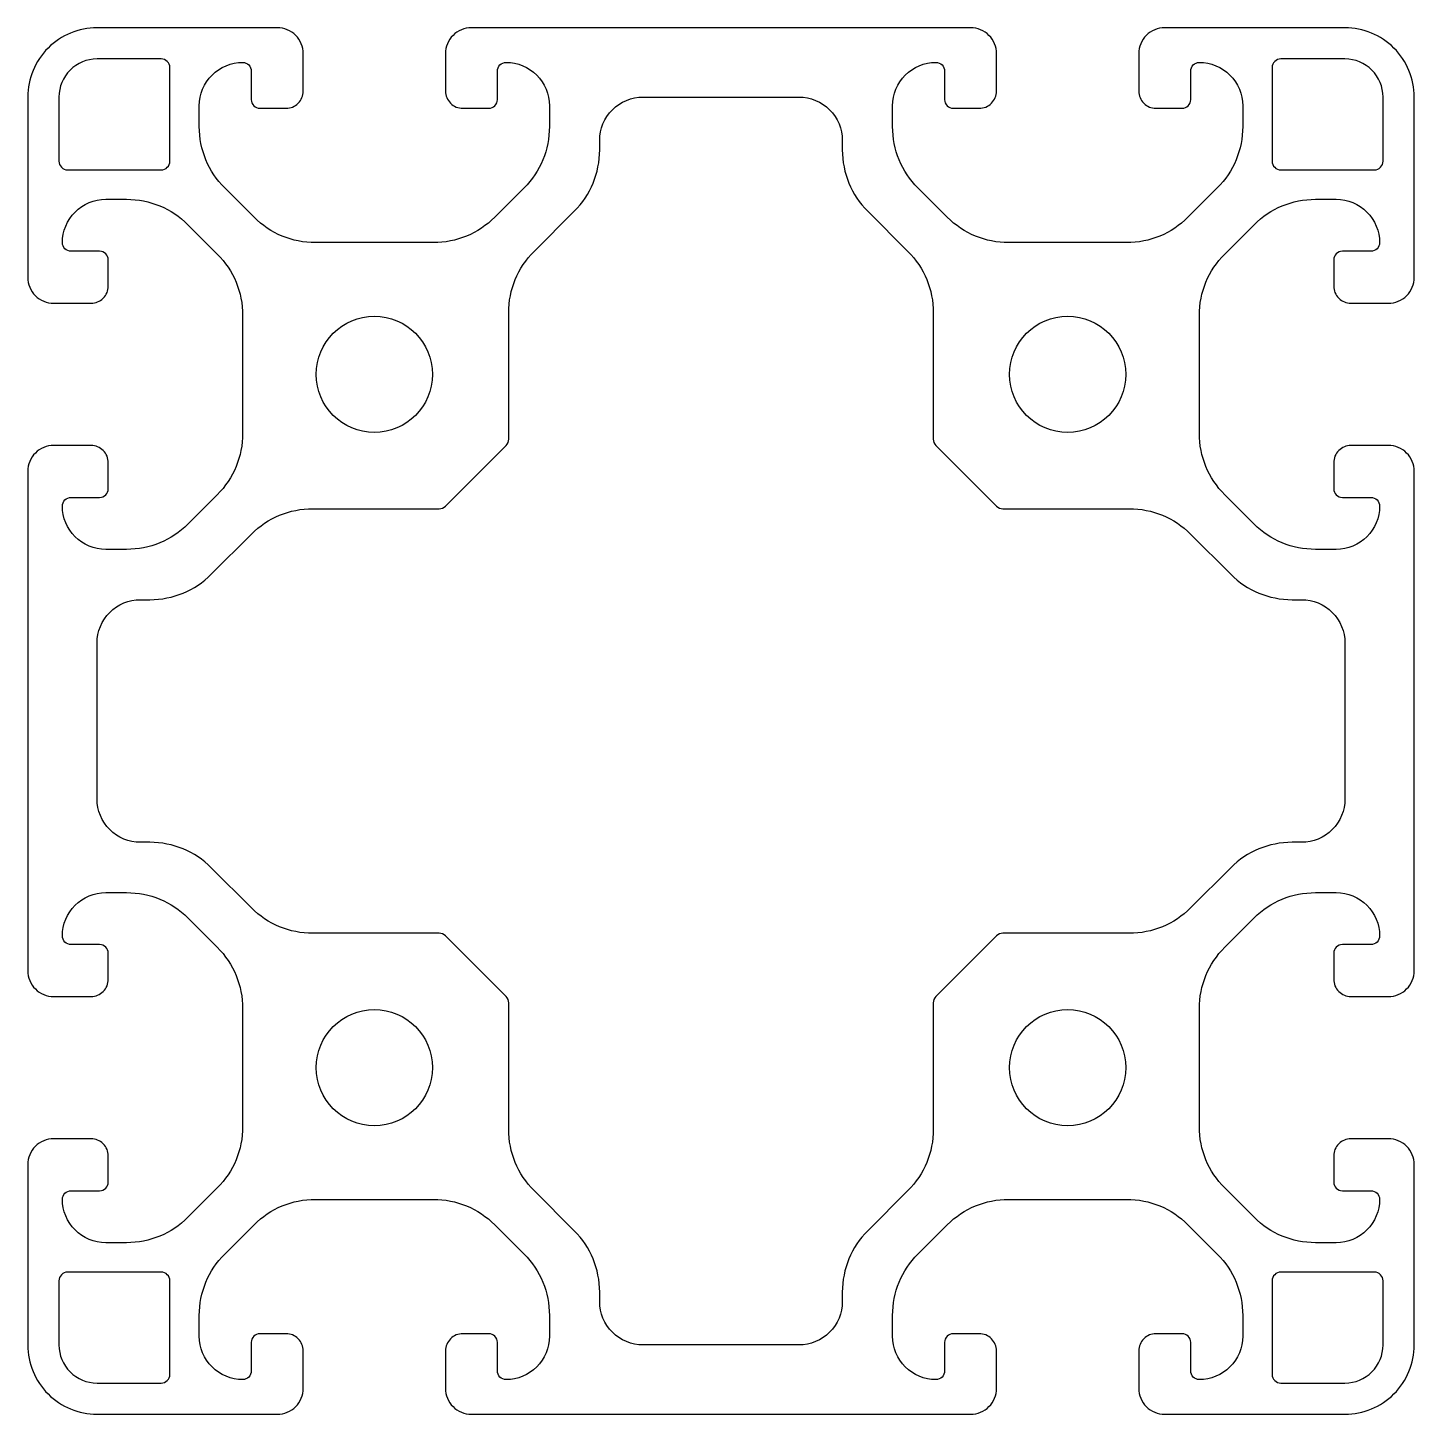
# Model space of a CAD drawing. Header units: millimetres. Extents: x -54.4 to 25.6, y 0 to 80.
import ezdxf

# ---------------------------------------------------------------- set-up
doc = ezdxf.new("R2010")
doc.units = ezdxf.units.MM
doc.layers.get('0').update_dxf_attribs({"linetype": 'CONTINUOUS'})

msp = doc.modelspace()

# ---------------------------------------------------------------- linework, layer by layer
for points in [[(-54.4, 54.4), (-54.4, 25.6, 0.414214), (-52.9, 24.1), (-50.75, 24.1, 0.414214), (-49.75, 25.1), (-49.75, 26.6, 0.414214), (-50.25, 27.1), (-51.9, 27.1, -0.414214), (-52.4, 27.6, -0.414214), (-49.9, 30.1), (-48.692, 30.1, -0.198912), (-45.157, 28.636), (-43.464, 26.943, -0.198912), (-42, 23.408), (-42, 16.592, -0.198912), (-43.464, 13.057), (-45.157, 11.364, -0.198912), (-48.692, 9.9), (-49.9, 9.9, -0.414214), (-52.4, 12.4, -0.414214), (-51.9, 12.9), (-50.25, 12.9, 0.414214), (-49.75, 13.4), (-49.75, 14.9, 0.414214), (-50.75, 15.9), (-52.9, 15.9, 0.414214), (-54.4, 14.4), (-54.4, 4, 0.414214), (-50.4, 0), (-40, 0, 0.414214), (-38.5, 1.5), (-38.5, 3.65, 0.414214), (-39.5, 4.65), (-41, 4.65, 0.414214), (-41.5, 4.15), (-41.5, 2.5, -0.414214), (-42, 2, -0.414214), (-44.5, 4.5), (-44.5, 5.708, -0.198912), (-43.036, 9.243), (-41.343, 10.936, -0.198912), (-37.808, 12.4), (-30.992, 12.4, -0.198912), (-27.457, 10.936), (-25.764, 9.243, -0.198912), (-24.3, 5.708), (-24.3, 4.5, -0.414214), (-26.8, 2, -0.414214), (-27.3, 2.5), (-27.3, 4.15, 0.414214), (-27.8, 4.65), (-29.3, 4.65, 0.414214), (-30.3, 3.65), (-30.3, 1.5, 0.414214), (-28.8, 0), (0, 0, 0.414214), (1.5, 1.5), (1.5, 3.65, 0.414214), (0.5, 4.65), (-1, 4.65, 0.414214), (-1.5, 4.15), (-1.5, 2.5, -0.414214), (-2, 2, -0.414214), (-4.5, 4.5), (-4.5, 5.708, -0.198912), (-3.036, 9.243), (-1.343, 10.936, -0.198912), (2.192, 12.4), (9.008, 12.4, -0.198912), (12.543, 10.936), (14.236, 9.243, -0.198912), (15.7, 5.708), (15.7, 4.5, -0.414214), (13.2, 2, -0.414214), (12.7, 2.5), (12.7, 4.15, 0.414214), (12.2, 4.65), (10.7, 4.65, 0.414214), (9.7, 3.65), (9.7, 1.5, 0.414214), (11.2, 0), (21.6, 0, 0.414214), (25.6, 4), (25.6, 14.4, 0.414214), (24.1, 15.9), (21.95, 15.9, 0.414214), (20.95, 14.9), (20.95, 13.4, 0.414214), (21.45, 12.9), (23.1, 12.9, -0.414214), (23.6, 12.4, -0.414214), (21.1, 9.9), (19.892, 9.9, -0.198912), (16.357, 11.364), (14.664, 13.057, -0.198912), (13.2, 16.592), (13.2, 23.408, -0.198912), (14.664, 26.943), (16.357, 28.636, -0.198912), (19.892, 30.1), (21.1, 30.1, -0.414214), (23.6, 27.6, -0.414214), (23.1, 27.1), (21.45, 27.1, 0.414214), (20.95, 26.6), (20.95, 25.1, 0.414214), (21.95, 24.1), (24.1, 24.1, 0.414214), (25.6, 25.6), (25.6, 54.4, 0.414214), (24.1, 55.9), (21.95, 55.9, 0.414214), (20.95, 54.9), (20.95, 53.4, 0.414214), (21.45, 52.9), (23.1, 52.9, -0.414214), (23.6, 52.4, -0.414214), (21.1, 49.9), (19.892, 49.9, -0.198912), (16.357, 51.364), (14.664, 53.057, -0.198912), (13.2, 56.592), (13.2, 63.408, -0.198912), (14.664, 66.943), (16.357, 68.636, -0.198912), (19.892, 70.1), (21.1, 70.1, -0.414214), (23.6, 67.6, -0.414214), (23.1, 67.1), (21.45, 67.1, 0.414214), (20.95, 66.6), (20.95, 65.1, 0.414214), (21.95, 64.1), (24.1, 64.1, 0.414214), (25.6, 65.6), (25.6, 76, 0.414214), (21.6, 80), (11.2, 80, 0.414214), (9.7, 78.5), (9.7, 76.35, 0.414214), (10.7, 75.35), (12.2, 75.35, 0.414214), (12.7, 75.85), (12.7, 77.5, -0.414214), (13.2, 78, -0.414214), (15.7, 75.5), (15.7, 74.292, -0.198912), (14.236, 70.757), (12.543, 69.064, -0.198912), (9.008, 67.6), (2.192, 67.6, -0.198912), (-1.343, 69.064), (-3.036, 70.757, -0.198912), (-4.5, 74.292), (-4.5, 75.5, -0.414214), (-2, 78, -0.414214), (-1.5, 77.5), (-1.5, 75.85, 0.414214), (-1, 75.35), (0.5, 75.35, 0.414214), (1.5, 76.35), (1.5, 78.5, 0.414214), (0, 80), (-28.8, 80, 0.414214), (-30.3, 78.5), (-30.3, 76.35, 0.414214), (-29.3, 75.35), (-27.8, 75.35, 0.414214), (-27.3, 75.85), (-27.3, 77.5, -0.414214), (-26.8, 78, -0.414214), (-24.3, 75.5), (-24.3, 74.292, -0.198912), (-25.764, 70.757), (-27.457, 69.064, -0.198912), (-30.992, 67.6), (-37.808, 67.6, -0.198912), (-41.343, 69.064), (-43.036, 70.757, -0.198912), (-44.5, 74.292), (-44.5, 75.5, -0.414214), (-42, 78, -0.414214), (-41.5, 77.5), (-41.5, 75.85, 0.414214), (-41, 75.35), (-39.5, 75.35, 0.414214), (-38.5, 76.35), (-38.5, 78.5, 0.414214), (-40, 80), (-50.4, 80, 0.414214), (-54.4, 76), (-54.4, 65.6, 0.414214), (-52.9, 64.1), (-50.75, 64.1, 0.414214), (-49.75, 65.1), (-49.75, 66.6, 0.414214), (-50.25, 67.1), (-51.9, 67.1, -0.414214), (-52.4, 67.6, -0.414214), (-49.9, 70.1), (-48.692, 70.1, -0.198912), (-45.157, 68.636), (-43.464, 66.943, -0.198912), (-42, 63.408), (-42, 56.592, -0.198912), (-43.464, 53.057), (-45.157, 51.364, -0.198912), (-48.692, 49.9), (-49.9, 49.9, -0.414214), (-52.4, 52.4, -0.414214), (-51.9, 52.9), (-50.25, 52.9, 0.414214), (-49.75, 53.4), (-49.75, 54.9, 0.414214), (-50.75, 55.9), (-52.9, 55.9, 0.414214)], [(-54.4, 54.4), (-54.4, 25.6, 0.414214), (-52.9, 24.1), (-50.75, 24.1, 0.414214), (-49.75, 25.1), (-49.75, 26.6, 0.414214), (-50.25, 27.1), (-51.9, 27.1, -0.414214), (-52.4, 27.6, -0.414214), (-49.9, 30.1), (-48.692, 30.1, -0.198912), (-45.157, 28.636), (-43.464, 26.943, -0.198912), (-42, 23.408), (-42, 16.592, -0.198912), (-43.464, 13.057), (-45.157, 11.364, -0.198912), (-48.692, 9.9), (-49.9, 9.9, -0.414214), (-52.4, 12.4, -0.414214), (-51.9, 12.9), (-50.25, 12.9, 0.414214), (-49.75, 13.4), (-49.75, 14.9, 0.414214), (-50.75, 15.9), (-52.9, 15.9, 0.414214), (-54.4, 14.4), (-54.4, 4, 0.414214), (-50.4, 0), (-40, 0, 0.414214), (-38.5, 1.5), (-38.5, 3.65, 0.414214), (-39.5, 4.65), (-41, 4.65, 0.414214), (-41.5, 4.15), (-41.5, 2.5, -0.414214), (-42, 2, -0.414214), (-44.5, 4.5), (-44.5, 5.708, -0.198912), (-43.036, 9.243), (-41.343, 10.936, -0.198912), (-37.808, 12.4), (-30.992, 12.4, -0.198912), (-27.457, 10.936), (-25.764, 9.243, -0.198912), (-24.3, 5.708), (-24.3, 4.5, -0.414214), (-26.8, 2, -0.414214), (-27.3, 2.5), (-27.3, 4.15, 0.414214), (-27.8, 4.65), (-29.3, 4.65, 0.414214), (-30.3, 3.65), (-30.3, 1.5, 0.414214), (-28.8, 0), (0, 0, 0.414214), (1.5, 1.5), (1.5, 3.65, 0.414214), (0.5, 4.65), (-1, 4.65, 0.414214), (-1.5, 4.15), (-1.5, 2.5, -0.414214), (-2, 2, -0.414214), (-4.5, 4.5), (-4.5, 5.708, -0.198912), (-3.036, 9.243), (-1.343, 10.936, -0.198912), (2.192, 12.4), (9.008, 12.4, -0.198912), (12.543, 10.936), (14.236, 9.243, -0.198912), (15.7, 5.708), (15.7, 4.5, -0.414214), (13.2, 2, -0.414214), (12.7, 2.5), (12.7, 4.15, 0.414214), (12.2, 4.65), (10.7, 4.65, 0.414214), (9.7, 3.65), (9.7, 1.5, 0.414214), (11.2, 0), (21.6, 0, 0.414214), (25.6, 4), (25.6, 14.4, 0.414214), (24.1, 15.9), (21.95, 15.9, 0.414214), (20.95, 14.9), (20.95, 13.4, 0.414214), (21.45, 12.9), (23.1, 12.9, -0.414214), (23.6, 12.4, -0.414214), (21.1, 9.9), (19.892, 9.9, -0.198912), (16.357, 11.364), (14.664, 13.057, -0.198912), (13.2, 16.592), (13.2, 23.408, -0.198912), (14.664, 26.943), (16.357, 28.636, -0.198912), (19.892, 30.1), (21.1, 30.1, -0.414214), (23.6, 27.6, -0.414214), (23.1, 27.1), (21.45, 27.1, 0.414214), (20.95, 26.6), (20.95, 25.1, 0.414214), (21.95, 24.1), (24.1, 24.1, 0.414214), (25.6, 25.6), (25.6, 54.4, 0.414214), (24.1, 55.9), (21.95, 55.9, 0.414214), (20.95, 54.9), (20.95, 53.4, 0.414214), (21.45, 52.9), (23.1, 52.9, -0.414214), (23.6, 52.4, -0.414214), (21.1, 49.9), (19.892, 49.9, -0.198912), (16.357, 51.364), (14.664, 53.057, -0.198912), (13.2, 56.592), (13.2, 63.408, -0.198912), (14.664, 66.943), (16.357, 68.636, -0.198912), (19.892, 70.1), (21.1, 70.1, -0.414214), (23.6, 67.6, -0.414214), (23.1, 67.1), (21.45, 67.1, 0.414214), (20.95, 66.6), (20.95, 65.1, 0.414214), (21.95, 64.1), (24.1, 64.1, 0.414214), (25.6, 65.6), (25.6, 76, 0.414214), (21.6, 80), (11.2, 80, 0.414214), (9.7, 78.5), (9.7, 76.35, 0.414214), (10.7, 75.35), (12.2, 75.35, 0.414214), (12.7, 75.85), (12.7, 77.5, -0.414214), (13.2, 78, -0.414214), (15.7, 75.5), (15.7, 74.292, -0.198912), (14.236, 70.757), (12.543, 69.064, -0.198912), (9.008, 67.6), (2.192, 67.6, -0.198912), (-1.343, 69.064), (-3.036, 70.757, -0.198912), (-4.5, 74.292), (-4.5, 75.5, -0.414214), (-2, 78, -0.414214), (-1.5, 77.5), (-1.5, 75.85, 0.414214), (-1, 75.35), (0.5, 75.35, 0.414214), (1.5, 76.35), (1.5, 78.5, 0.414214), (0, 80), (-28.8, 80, 0.414214), (-30.3, 78.5), (-30.3, 76.35, 0.414214), (-29.3, 75.35), (-27.8, 75.35, 0.414214), (-27.3, 75.85), (-27.3, 77.5, -0.414214), (-26.8, 78, -0.414214), (-24.3, 75.5), (-24.3, 74.292, -0.198912), (-25.764, 70.757), (-27.457, 69.064, -0.198912), (-30.992, 67.6), (-37.808, 67.6, -0.198912), (-41.343, 69.064), (-43.036, 70.757, -0.198912), (-44.5, 74.292), (-44.5, 75.5, -0.414214), (-42, 78, -0.414214), (-41.5, 77.5), (-41.5, 75.85, 0.414214), (-41, 75.35), (-39.5, 75.35, 0.414214), (-38.5, 76.35), (-38.5, 78.5, 0.414214), (-40, 80), (-50.4, 80, 0.414214), (-54.4, 76), (-54.4, 65.6, 0.414214), (-52.9, 64.1), (-50.75, 64.1, 0.414214), (-49.75, 65.1), (-49.75, 66.6, 0.414214), (-50.25, 67.1), (-51.9, 67.1, -0.414214), (-52.4, 67.6, -0.414214), (-49.9, 70.1), (-48.692, 70.1, -0.198912), (-45.157, 68.636), (-43.464, 66.943, -0.198912), (-42, 63.408), (-42, 56.592, -0.198912), (-43.464, 53.057), (-45.157, 51.364, -0.198912), (-48.692, 49.9), (-49.9, 49.9, -0.414214), (-52.4, 52.4, -0.414214), (-51.9, 52.9), (-50.25, 52.9, 0.414214), (-49.75, 53.4), (-49.75, 54.9, 0.414214), (-50.75, 55.9), (-52.9, 55.9, 0.414214)], [(-52.6, 72.3, 0.414214), (-52.1, 71.8), (-46.7, 71.8, 0.414213), (-46.2, 72.3), (-46.2, 77.7, 0.414214), (-46.7, 78.2), (-50.4, 78.2, 0.414214), (-52.6, 76)], [(-52.6, 72.3, 0.414214), (-52.1, 71.8), (-46.7, 71.8, 0.414213), (-46.2, 72.3), (-46.2, 77.7, 0.414214), (-46.7, 78.2), (-50.4, 78.2, 0.414214), (-52.6, 76)], [(23.3, 71.8, 0.414214), (23.8, 72.3), (23.8, 76, 0.414214), (21.6, 78.2), (17.9, 78.2, 0.414214), (17.4, 77.7), (17.4, 72.3, 0.414213), (17.9, 71.8)], [(23.3, 71.8, 0.414214), (23.8, 72.3), (23.8, 76, 0.414214), (21.6, 78.2), (17.9, 78.2, 0.414214), (17.4, 77.7), (17.4, 72.3, 0.414213), (17.9, 71.8)], [(18.55, 33, 0.198912), (15.014, 31.536), (12.693, 29.214, -0.198912), (9.158, 27.75), (1.857, 27.75, 0.198912), (1.504, 27.604), (-2.004, 24.096, 0.198912), (-2.15, 23.743), (-2.15, 16.442, -0.198912), (-3.614, 12.907), (-5.936, 10.586, 0.198912), (-7.4, 7.05), (-7.4, 6.5, -0.414214), (-9.9, 4), (-18.9, 4, -0.414214), (-21.4, 6.5), (-21.4, 7.05, 0.198912), (-22.864, 10.586), (-25.186, 12.907, -0.198912), (-26.65, 16.442), (-26.65, 23.743, 0.198912), (-26.796, 24.096), (-30.304, 27.604, 0.198912), (-30.657, 27.75), (-37.958, 27.75, -0.198912), (-41.493, 29.214), (-43.814, 31.536, 0.198912), (-47.35, 33), (-47.9, 33, -0.414214), (-50.4, 35.5), (-50.4, 44.5, -0.414214), (-47.9, 47), (-47.35, 47, 0.198912), (-43.814, 48.464), (-41.493, 50.786, -0.198912), (-37.958, 52.25), (-30.657, 52.25, 0.198912), (-30.304, 52.396), (-26.796, 55.904, 0.198912), (-26.65, 56.257), (-26.65, 63.558, -0.198912), (-25.186, 67.093), (-22.864, 69.414, 0.198912), (-21.4, 72.95), (-21.4, 73.5, -0.414214), (-18.9, 76), (-9.9, 76, -0.414214), (-7.4, 73.5), (-7.4, 72.95, 0.198912), (-5.936, 69.414), (-3.614, 67.093, -0.198912), (-2.15, 63.558), (-2.15, 56.257, 0.198912), (-2.004, 55.904), (1.504, 52.396, 0.198912), (1.857, 52.25), (9.158, 52.25, -0.198912), (12.693, 50.786), (15.014, 48.464, 0.198912), (18.55, 47), (19.1, 47, -0.414214), (21.6, 44.5), (21.6, 35.5, -0.414214), (19.1, 33)], [(18.55, 33, 0.198912), (15.014, 31.536), (12.693, 29.214, -0.198912), (9.158, 27.75), (1.857, 27.75, 0.198912), (1.504, 27.604), (-2.004, 24.096, 0.198912), (-2.15, 23.743), (-2.15, 16.442, -0.198912), (-3.614, 12.907), (-5.936, 10.586, 0.198912), (-7.4, 7.05), (-7.4, 6.5, -0.414214), (-9.9, 4), (-18.9, 4, -0.414214), (-21.4, 6.5), (-21.4, 7.05, 0.198912), (-22.864, 10.586), (-25.186, 12.907, -0.198912), (-26.65, 16.442), (-26.65, 23.743, 0.198912), (-26.796, 24.096), (-30.304, 27.604, 0.198912), (-30.657, 27.75), (-37.958, 27.75, -0.198912), (-41.493, 29.214), (-43.814, 31.536, 0.198912), (-47.35, 33), (-47.9, 33, -0.414214), (-50.4, 35.5), (-50.4, 44.5, -0.414214), (-47.9, 47), (-47.35, 47, 0.198912), (-43.814, 48.464), (-41.493, 50.786, -0.198912), (-37.958, 52.25), (-30.657, 52.25, 0.198912), (-30.304, 52.396), (-26.796, 55.904, 0.198912), (-26.65, 56.257), (-26.65, 63.558, -0.198912), (-25.186, 67.093), (-22.864, 69.414, 0.198912), (-21.4, 72.95), (-21.4, 73.5, -0.414214), (-18.9, 76), (-9.9, 76, -0.414214), (-7.4, 73.5), (-7.4, 72.95, 0.198912), (-5.936, 69.414), (-3.614, 67.093, -0.198912), (-2.15, 63.558), (-2.15, 56.257, 0.198912), (-2.004, 55.904), (1.504, 52.396, 0.198912), (1.857, 52.25), (9.158, 52.25, -0.198912), (12.693, 50.786), (15.014, 48.464, 0.198912), (18.55, 47), (19.1, 47, -0.414214), (21.6, 44.5), (21.6, 35.5, -0.414214), (19.1, 33)], [(-52.1, 8.2, 0.414214), (-52.6, 7.7), (-52.6, 4, 0.414214), (-50.4, 1.8), (-46.7, 1.8, 0.414214), (-46.2, 2.3), (-46.2, 7.7, 0.414213), (-46.7, 8.2)], [(-52.1, 8.2, 0.414214), (-52.6, 7.7), (-52.6, 4, 0.414214), (-50.4, 1.8), (-46.7, 1.8, 0.414214), (-46.2, 2.3), (-46.2, 7.7, 0.414213), (-46.7, 8.2)], [(23.8, 7.7, 0.414214), (23.3, 8.2), (17.9, 8.2, 0.414213), (17.4, 7.7), (17.4, 2.3, 0.414214), (17.9, 1.8), (21.6, 1.8, 0.414214), (23.8, 4)], [(23.8, 7.7, 0.414214), (23.3, 8.2), (17.9, 8.2, 0.414213), (17.4, 7.7), (17.4, 2.3, 0.414214), (17.9, 1.8), (21.6, 1.8, 0.414214), (23.8, 4)]]:
    msp.add_lwpolyline(points, format="xyb", close=True)
for centre in [(-34.4, 60), (-34.4, 60), (5.6, 60), (5.6, 60), (-34.4, 20), (-34.4, 20), (5.6, 20), (5.6, 20)]:
    msp.add_circle(centre, 3.35)

doc.saveas('drawing.dxf')
